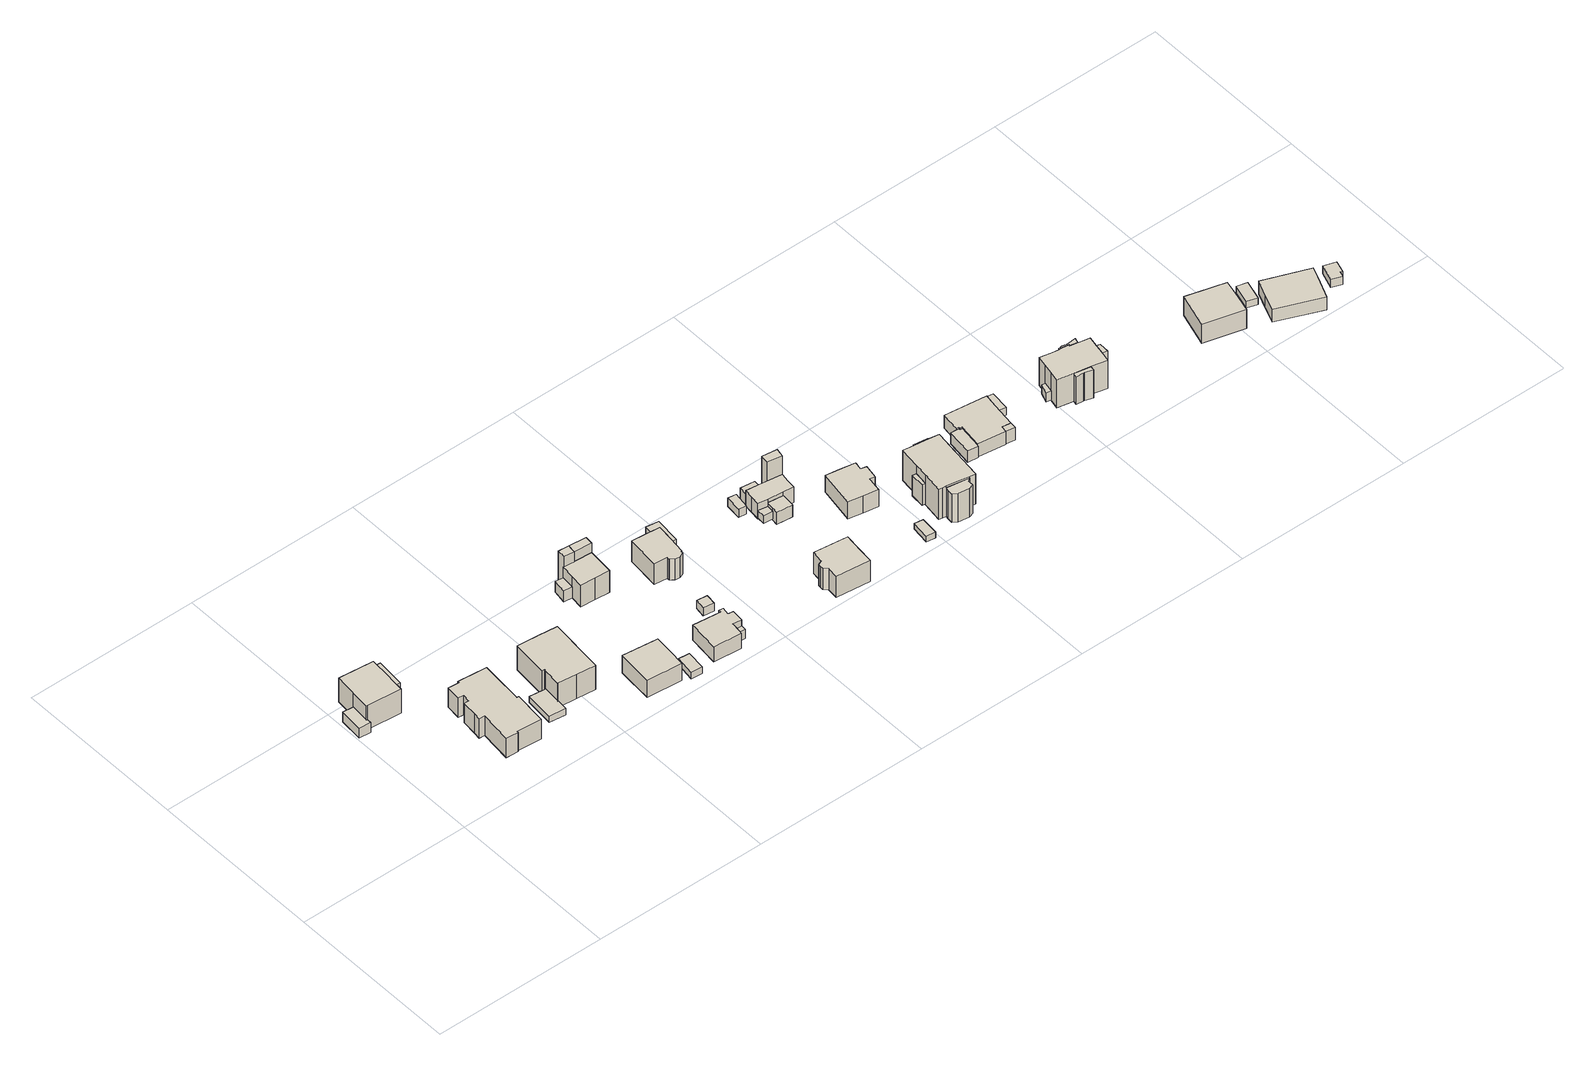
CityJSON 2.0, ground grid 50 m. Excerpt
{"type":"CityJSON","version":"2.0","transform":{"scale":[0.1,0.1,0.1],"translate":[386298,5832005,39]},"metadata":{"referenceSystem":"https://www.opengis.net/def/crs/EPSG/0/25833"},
"CityObjects":{
"building1":{"type":"Building","attributes":{"Gemeindeschluessel":"11000012","BezugspunktDach":"2200","function":"31001_2463","measuredHeight":3.26,"storeysAboveGround":1},"address":[{"country":"Germany","locality":"Berlin","thoroughfareNumber":"53 (1)","thoroughfareName":"Veltheimstraße"}],"geometry":[{"type":"Solid","lod":"1","boundaries":[[[[0,1,2,3,4,5]],[[6,7,8,9,10,11]],[[6,11,5,4]],[[7,6,4,3]],[[8,7,3,2]],[[9,8,2,1]],[[10,9,1,0]],[[11,10,0,5]]]]}]},
"building2":{"type":"Building","attributes":{"Gemeindeschluessel":"11000012","function":"31001_1010"},"address":[{"country":"Germany","locality":"Berlin","thoroughfareNumber":"53","thoroughfareName":"Veltheimstraße"}],"children":["building2-1","building2-2"]},
"building2-1":{"type":"BuildingPart","attributes":{"BezugspunktDach":"2200","measuredHeight":9.53,"storeysAboveGround":2},"parents":["building2"],"geometry":[{"type":"MultiSurface","lod":"1","boundaries":[[[12,13,14,15,16,17,18,19,20]],[[21,22,23,24,25,26,27,28,29]],[[21,29,20,19]],[[22,21,19,18]],[[23,22,18,17]],[[24,23,17,16]],[[30,31,24,16,15]],[[32,30,25,15,14]],[[27,26,14,13]],[[28,27,13,12]],[[29,28,12,20]],[[25,24,31,30]],[[26,25,30,32]]]}]},
"building2-2":{"type":"BuildingPart","attributes":{"BezugspunktDach":"2200","measuredHeight":6.26,"storeysAboveGround":2},"parents":["building2"],"geometry":[{"type":"MultiSurface","lod":"1","boundaries":[[[33,34,35,31,32]],[[24,36,37,38,26]],[[36,24,31,35]],[[37,36,35,34]],[[38,37,34,33]],[[26,38,33,32]],[[24,25,30,31]],[[26,32,30,25]]]}]},
"building3":{"type":"Building","attributes":{"Gemeindeschluessel":"11000012","BezugspunktDach":"2200","function":"31001_1010","measuredHeight":7.44,"storeysAboveGround":1},"address":[{"country":"Germany","locality":"Berlin","thoroughfareNumber":"55","thoroughfareName":"Veltheimstraße"}],"geometry":[{"type":"Solid","lod":"1","boundaries":[[[[39,40,41,42,43,44,45,46,47,48,49,50,51,52,53,54,55,56]],[[57,58,59,60,61,62,63,64,65,66,67,68,69,70,71,72,73,74]],[[57,74,56,55]],[[58,57,55,54]],[[59,58,54,53]],[[60,59,53,52]],[[61,60,52,51]],[[62,61,51,50]],[[63,62,50,49]],[[64,63,49,48]],[[65,64,48,47]],[[66,65,47,46]],[[67,66,46,45]],[[68,67,45,44]],[[69,68,44,43]],[[70,69,43,42]],[[71,70,42,41]],[[72,71,41,40]],[[73,72,40,39]],[[74,73,39,56]]]]}]},
"building4":{"type":"Building","attributes":{"Gemeindeschluessel":"11000012","BezugspunktDach":"2200","function":"31001_2463","measuredHeight":2,"storeysAboveGround":1},"address":[{"country":"Germany","locality":"Berlin","thoroughfareNumber":"57 (1)","thoroughfareName":"Veltheimstraße"}],"geometry":[{"type":"Solid","lod":"1","boundaries":[[[[75,76,77,78,79,80]],[[81,82,83,84,85,86]],[[81,86,80,79]],[[82,81,79,78]],[[83,82,78,77]],[[84,83,77,76]],[[85,84,76,75]],[[86,85,75,80]]]]}]},
"building5":{"type":"Building","attributes":{"Gemeindeschluessel":"11000012","BezugspunktDach":"2200","function":"31001_1010","measuredHeight":11.03,"storeysAboveGround":1},"address":[{"country":"Germany","locality":"Berlin","thoroughfareNumber":"57","thoroughfareName":"Veltheimstraße"}],"geometry":[{"type":"Solid","lod":"1","boundaries":[[[[87,88,89,90,91,92,93,94,95,96]],[[97,98,99,100,101,102,103,104,105,106]],[[97,106,96,95]],[[98,97,95,94]],[[99,98,94,93]],[[100,99,93,92]],[[101,100,92,91]],[[102,101,91,90]],[[103,102,90,89]],[[104,103,89,88]],[[105,104,88,87]],[[106,105,87,96]]]]}]},
"building6":{"type":"Building","attributes":{"Gemeindeschluessel":"11000012","BezugspunktDach":"2200","function":"31001_1010","measuredHeight":7.25,"storeysAboveGround":1},"address":[{"country":"Germany","locality":"Berlin","thoroughfareNumber":"59A","thoroughfareName":"Veltheimstraße"}],"geometry":[{"type":"Solid","lod":"1","boundaries":[[[[107,108,109,110,111]],[[112,113,114,115,116]],[[112,116,111,110]],[[113,112,110,109]],[[114,113,109,108]],[[115,114,108,107]],[[116,115,107,111]]]]}]},
"building7":{"type":"Building","attributes":{"Gemeindeschluessel":"11000012","BezugspunktDach":"2200","function":"31001_2463","measuredHeight":2.2,"storeysAboveGround":1},"address":[{"country":"Germany","locality":"Berlin","thoroughfareNumber":"59A (1)","thoroughfareName":"Veltheimstraße"}],"geometry":[{"type":"Solid","lod":"1","boundaries":[[[[117,118,119,120]],[[121,122,123,124]],[[121,124,120,119]],[[122,121,119,118]],[[123,122,118,117]],[[124,123,117,120]]]]}]},
"building8":{"type":"Building","attributes":{"Gemeindeschluessel":"11000012","BezugspunktDach":"2200","function":"31001_2723","measuredHeight":3.64,"storeysAboveGround":1},"address":[{"country":"Germany","locality":"Berlin","thoroughfareNumber":"59 (1)","thoroughfareName":"Veltheimstraße"}],"geometry":[{"type":"Solid","lod":"1","boundaries":[[[[125,126,127,128]],[[129,130,131,132]],[[129,132,128,127]],[[130,129,127,126]],[[131,130,126,125]],[[132,131,125,128]]]]}]},
"building9":{"type":"Building","attributes":{"Gemeindeschluessel":"11000012","BezugspunktDach":"2200","function":"31001_2723","measuredHeight":10.23,"storeysAboveGround":1},"address":[{"country":"Germany","locality":"Berlin","thoroughfareNumber":"59 (2)","thoroughfareName":"Veltheimstraße"}],"geometry":[{"type":"Solid","lod":"1","boundaries":[[[[133,134,135,136]],[[137,138,139,140]],[[137,140,136,135]],[[138,137,135,134]],[[139,138,134,133]],[[140,139,133,136]]]]}]},
"building10":{"type":"Building","attributes":{"Gemeindeschluessel":"11000012","BezugspunktDach":"2200","function":"31001_1010","measuredHeight":8.85,"storeysAboveGround":2},"address":[{"country":"Germany","locality":"Berlin","thoroughfareNumber":"59","thoroughfareName":"Veltheimstraße"}],"geometry":[{"type":"Solid","lod":"1","boundaries":[[[[141,142,143,144,145,146,147]],[[131,130,148,149,150,151,152]],[[131,152,147,146]],[[130,131,146,145]],[[148,130,145,144]],[[149,148,144,143]],[[150,149,143,142]],[[151,150,142,141]],[[152,151,141,147]]]]}]},
"building11":{"type":"Building","attributes":{"Gemeindeschluessel":"11000012","BezugspunktDach":"2200","function":"31001_1010","measuredHeight":7.14,"storeysAboveGround":1},"address":[{"country":"Germany","locality":"Berlin","thoroughfareNumber":"61","thoroughfareName":"Veltheimstraße"}],"geometry":[{"type":"Solid","lod":"1","boundaries":[[[[153,154,155,156,157,158,159,160,161,162,163]],[[164,165,166,167,168,169,170,171,172,173,174]],[[164,174,163,162]],[[165,164,162,161]],[[166,165,161,160]],[[167,166,160,159]],[[168,167,159,158]],[[169,168,158,157]],[[170,169,157,156]],[[171,170,156,155]],[[172,171,155,154]],[[173,172,154,153]],[[174,173,153,163]]]]}]},
"building12":{"type":"Building","attributes":{"Gemeindeschluessel":"11000012","BezugspunktDach":"2200","function":"31001_2723","measuredHeight":10.15,"storeysAboveGround":1},"address":[{"country":"Germany","locality":"Berlin","thoroughfareNumber":"59 (3)","thoroughfareName":"Veltheimstraße"}],"geometry":[{"type":"Solid","lod":"1","boundaries":[[[[175,176,134,133]],[[177,178,179,180]],[[177,180,133,134]],[[178,177,134,176]],[[179,178,176,175]],[[180,179,175,133]]]]}]},
"building13":{"type":"Building","attributes":{"Gemeindeschluessel":"11000012","BezugspunktDach":"2200","function":"51009_1610","measuredHeight":3,"storeysAboveGround":0},"address":[{"country":"Germany","locality":"Berlin"}],"geometry":[{"type":"Solid","lod":"1","boundaries":[[[[181,182,183,184]],[[171,170,185,172]],[[171,172,184,183]],[[170,171,183,182]],[[185,170,182,181]],[[172,185,181,184]]]]}]},
"building14":{"type":"Building","attributes":{"Gemeindeschluessel":"11000012","BezugspunktDach":"2200","function":"31001_2723","measuredHeight":2.68,"storeysAboveGround":1},"address":[{"country":"Germany","locality":"Berlin","thoroughfareNumber":"61 (1)","thoroughfareName":"Veltheimstraße"}],"geometry":[{"type":"Solid","lod":"1","boundaries":[[[[186,187,188,189]],[[190,191,192,193]],[[190,193,189,188]],[[191,190,188,187]],[[192,191,187,186]],[[193,192,186,189]]]]}]},
"building15":{"type":"Building","attributes":{"Gemeindeschluessel":"11000012","BezugspunktDach":"2200","function":"31001_1010","measuredHeight":9.45,"storeysAboveGround":1},"address":[{"country":"Germany","locality":"Berlin","thoroughfareNumber":"61A","thoroughfareName":"Veltheimstraße"}],"geometry":[{"type":"Solid","lod":"1","boundaries":[[[[194,195,196,197,198,199,200,201,202,203,204,205,206,207]],[[208,209,210,211,212,213,214,215,216,217,218,219,220,221]],[[208,221,207,206]],[[209,208,206,205]],[[210,209,205,204]],[[211,210,204,203]],[[212,211,203,202]],[[213,212,202,201]],[[214,213,201,200]],[[215,214,200,199]],[[216,215,199,198]],[[217,216,198,197]],[[218,217,197,196]],[[219,218,196,195]],[[220,219,195,194]],[[221,220,194,207]]]]}]},
"building16":{"type":"Building","attributes":{"Gemeindeschluessel":"11000012","BezugspunktDach":"2200","function":"31001_2463","measuredHeight":2.6,"storeysAboveGround":1},"address":[{"country":"Germany","locality":"Berlin","thoroughfareNumber":"61A (1)","thoroughfareName":"Veltheimstraße"}],"geometry":[{"type":"Solid","lod":"1","boundaries":[[[[222,223,224,225,226,227]],[[228,229,230,231,232,233]],[[228,233,227,226]],[[229,228,226,225]],[[230,229,225,224]],[[231,230,224,223]],[[232,231,223,222]],[[233,232,222,227]]]]}]},
"building17":{"type":"Building","attributes":{"Gemeindeschluessel":"11000012","BezugspunktDach":"2200","function":"31001_1010","measuredHeight":9.24,"storeysAboveGround":1},"address":[{"country":"Germany","locality":"Berlin","thoroughfareNumber":"65","thoroughfareName":"Veltheimstraße"}],"geometry":[{"type":"Solid","lod":"1","boundaries":[[[[234,235,236,237,238,239,240,241,242,243]],[[244,245,246,247,248,249,250,251,252,253]],[[244,253,243,242]],[[245,244,242,241]],[[246,245,241,240]],[[247,246,240,239]],[[248,247,239,238]],[[249,248,238,237]],[[250,249,237,236]],[[251,250,236,235]],[[252,251,235,234]],[[253,252,234,243]]]]}]},
"building18":{"type":"Building","attributes":{"Gemeindeschluessel":"11000012","BezugspunktDach":"2200","function":"31001_2463","measuredHeight":3.07,"storeysAboveGround":1},"address":[{"country":"Germany","locality":"Berlin","thoroughfareNumber":"65A (1)","thoroughfareName":"Veltheimstraße"}],"geometry":[{"type":"Solid","lod":"1","boundaries":[[[[254,255,256,257]],[[258,259,260,261]],[[258,261,257,256]],[[259,258,256,255]],[[260,259,255,254]],[[261,260,254,257]]]]}]},
"building19":{"type":"Building","attributes":{"Gemeindeschluessel":"11000012","BezugspunktDach":"2200","function":"51009_1610","measuredHeight":2.51,"storeysAboveGround":0},"address":[{"country":"Germany","locality":"Berlin"}],"geometry":[{"type":"Solid","lod":"1","boundaries":[[[[262,263,264,265]],[[266,267,268,269]],[[266,269,265,264]],[[267,266,264,263]],[[268,267,263,262]],[[269,268,262,265]]]]}]},
"building20":{"type":"Building","attributes":{"Gemeindeschluessel":"11000012","function":"31001_1010"},"address":[{"country":"Germany","locality":"Berlin","thoroughfareNumber":"65A","thoroughfareName":"Veltheimstraße"}],"children":["building20-1","building20-2","building20-3"]},
"building20-1":{"type":"BuildingPart","attributes":{"BezugspunktDach":"2200","measuredHeight":6.19,"storeysAboveGround":1},"parents":["building20"],"geometry":[{"type":"MultiSurface","lod":"1","boundaries":[[[270,271,272,273,274,275,276,277,278,279,280]],[[281,282,283,284,285,286,287,288,289,290,291]],[[281,291,280,279]],[[282,281,279,278]],[[292,293,278,277]],[[284,283,277,276]],[[285,284,276,275]],[[286,285,275,274]],[[287,286,274,273]],[[288,287,273,272]],[[294,295,272,271]],[[290,289,271,270]],[[291,290,270,280]],[[283,282,293,292]],[[289,288,295,294]]]}]},
"building20-2":{"type":"BuildingPart","attributes":{"BezugspunktDach":"2200","measuredHeight":4.04,"storeysAboveGround":1},"parents":["building20"],"geometry":[{"type":"Solid","lod":"1","boundaries":[[[[296,295,294,297,298,299]],[[300,290,289,288,301,302]],[[300,302,299,298]],[[290,300,298,297]],[[289,290,297,294]],[[301,288,295,296]],[[302,301,296,299]],[[288,289,294,295]]]]}]},
"building20-3":{"type":"BuildingPart","attributes":{"BezugspunktDach":"2200","measuredHeight":4.04,"storeysAboveGround":1},"parents":["building20"],"geometry":[{"type":"Solid","lod":"1","boundaries":[[[[292,303,304,293]],[[305,306,283,282]],[[305,282,293,304]],[[306,305,304,303]],[[283,306,303,292]],[[282,283,292,293]]]]}]},
"building21":{"type":"Building","attributes":{"Gemeindeschluessel":"11000012","BezugspunktDach":"2200","function":"31001_2723","measuredHeight":11.27,"storeysAboveGround":1},"address":[{"country":"Germany","locality":"Berlin","thoroughfareNumber":"65A (2)","thoroughfareName":"Veltheimstraße"}],"geometry":[{"type":"Solid","lod":"1","boundaries":[[[[307,308,309,310]],[[311,312,285,284]],[[311,284,310,309]],[[312,311,309,308]],[[285,312,308,307]],[[284,285,307,310]]]]}]},
"building22":{"type":"Building","attributes":{"Gemeindeschluessel":"11000012","BezugspunktDach":"2200","function":"31001_2463","measuredHeight":1.89,"storeysAboveGround":1},"address":[{"country":"Germany","locality":"Berlin","thoroughfareNumber":"67 (1)","thoroughfareName":"Veltheimstraße"}],"geometry":[{"type":"Solid","lod":"1","boundaries":[[[[313,314,315,316]],[[317,318,319,320]],[[317,320,316,315]],[[318,317,315,314]],[[319,318,314,313]],[[320,319,313,316]]]]}]},
"building23":{"type":"Building","attributes":{"Gemeindeschluessel":"11000012","BezugspunktDach":"2200","function":"31001_1010","measuredHeight":8.2,"storeysAboveGround":1},"address":[{"country":"Germany","locality":"Berlin","thoroughfareNumber":"67","thoroughfareName":"Veltheimstraße"}],"geometry":[{"type":"Solid","lod":"1","boundaries":[[[[321,322,323,324,325,326,327,328,329,330,331]],[[332,333,334,335,336,337,338,339,340,341,342]],[[332,342,331,330]],[[333,332,330,329]],[[334,333,329,328]],[[335,334,328,327]],[[336,335,327,326]],[[337,336,326,325]],[[338,337,325,324]],[[339,338,324,323]],[[340,339,323,322]],[[341,340,322,321]],[[342,341,321,331]]]]}]},
"building24":{"type":"Building","attributes":{"Gemeindeschluessel":"11000012","BezugspunktDach":"2200","function":"51009_1610","measuredHeight":3,"storeysAboveGround":0},"address":[{"country":"Germany","locality":"Berlin"}],"geometry":[{"type":"Solid","lod":"1","boundaries":[[[[343,344,345,346]],[[347,348,349,350]],[[347,350,346,345]],[[348,347,345,344]],[[349,348,344,343]],[[350,349,343,346]]]]}]},
"building25":{"type":"Building","attributes":{"Gemeindeschluessel":"11000012","function":"31001_1010"},"address":[{"country":"Germany","locality":"Berlin","thoroughfareNumber":"69","thoroughfareName":"Veltheimstraße"}],"children":["building25-1","building25-2","building25-3","building25-4","building25-5"]},
"building25-1":{"type":"BuildingPart","attributes":{"BezugspunktDach":"2200","measuredHeight":10.63,"storeysAboveGround":2},"parents":["building25"],"geometry":[{"type":"MultiSurface","lod":"1","boundaries":[[[351,352,353,354,355,356,357,358,359,360,361,362,363]],[[364,365,366,367,368,369,370,371,372,373,374,375,376]],[[364,376,363,362]],[[377,378,362,361]],[[365,364,379,380]],[[366,365,361,360]],[[367,366,360,359]],[[368,367,381,382,383,384,359,358]],[[369,368,358,357]],[[370,369,357,356]],[[385,386,387,388,371,370,356,355]],[[372,371,355,354]],[[373,372,354,353]],[[389,390,353,352]],[[375,374,352,351]],[[376,375,351,363]],[[380,379,378,377]],[[384,383,382,381]],[[374,373,390,389]]]}]},
"building25-2":{"type":"BuildingPart","attributes":{"BezugspunktDach":"2200","measuredHeight":9.51,"storeysAboveGround":2},"parents":["building25"],"geometry":[{"type":"MultiSurface","lod":"1","boundaries":[[[391,392,393,394,390,389,395,396]],[[397,374,373,398,399,400,401,402]],[[397,402,396,395]],[[374,397,395,389]],[[398,373,390,394]],[[399,398,394,393]],[[400,399,393,392]],[[401,400,392,391]],[[402,401,391,396]],[[373,374,403,389,390]]]}]},
"building25-3":{"type":"BuildingPart","attributes":{"BezugspunktDach":"2200","measuredHeight":6.3,"storeysAboveGround":2},"parents":["building25"],"geometry":[{"type":"Solid","lod":"1","boundaries":[[[[404,405,386,385]],[[387,406,407,388]],[[406,387,386,405]],[[407,406,405,404]],[[388,407,404,385]],[[387,388,385,386]]]]}]},
"building25-4":{"type":"BuildingPart","attributes":{"BezugspunktDach":"2200","measuredHeight":6.77,"storeysAboveGround":2},"parents":["building25"],"geometry":[{"type":"MultiSurface","lod":"1","boundaries":[[[378,377,408,409]],[[410,380,379,411]],[[410,411,409,408]],[[380,410,408,377]],[[411,379,378,409]],[[412,379,380,377,378]]]}]},
"building25-5":{"type":"BuildingPart","attributes":{"BezugspunktDach":"2200","measuredHeight":8.93,"storeysAboveGround":2},"parents":["building25"],"geometry":[{"type":"Solid","lod":"1","boundaries":[[[[383,413,414,384]],[[415,416,382,381]],[[415,381,384,414]],[[416,415,414,413]],[[382,416,413,383]],[[382,383,384,381]]]]}]},
"building26":{"type":"Building","attributes":{"Gemeindeschluessel":"11000012","BezugspunktDach":"2200","function":"51009_1610","measuredHeight":3.7,"storeysAboveGround":0},"address":[{"country":"Germany","locality":"Berlin"}],"geometry":[{"type":"Solid","lod":"1","boundaries":[[[[417,418,419,420,421,422,423,424]],[[425,426,427,428,429,430,431,432]],[[425,432,424,423]],[[426,425,423,422]],[[427,426,422,421]],[[428,427,421,420]],[[429,428,420,419]],[[430,429,419,418]],[[431,430,418,417]],[[432,431,417,424]]]]}]},
"building27":{"type":"Building","attributes":{"Gemeindeschluessel":"11000012","BezugspunktDach":"2200","function":"31001_1010","measuredHeight":4.26,"storeysAboveGround":1},"address":[{"country":"Germany","locality":"Berlin","thoroughfareNumber":"71A","thoroughfareName":"Veltheimstraße"}],"geometry":[{"type":"Solid","lod":"1","boundaries":[[[[433,434,435,436,437,438,439,440,441,442,443]],[[444,445,446,447,448,449,450,451,452,453,454]],[[444,454,443,442]],[[445,444,442,441]],[[446,445,441,440]],[[447,446,440,439]],[[448,447,439,438]],[[449,448,438,437]],[[450,449,437,436]],[[451,450,436,435]],[[452,451,435,434]],[[453,452,434,433]],[[454,453,433,443]]]]}]},
"building28":{"type":"Building","attributes":{"Gemeindeschluessel":"11000012","BezugspunktDach":"2200","function":"51009_1610","measuredHeight":4.23,"storeysAboveGround":0},"address":[{"country":"Germany","locality":"Berlin"}],"geometry":[{"type":"Solid","lod":"1","boundaries":[[[[455,439,438,437]],[[456,457,458,459]],[[456,459,437,438]],[[457,456,438,439]],[[458,457,439,455]],[[459,458,455,437]]]]}]},
"building29":{"type":"Building","attributes":{"Gemeindeschluessel":"11000012","BezugspunktDach":"2200","function":"31001_2463","measuredHeight":2.43,"storeysAboveGround":1},"address":[{"country":"Germany","locality":"Berlin","thoroughfareNumber":"71A (1)","thoroughfareName":"Veltheimstraße"}],"geometry":[{"type":"Solid","lod":"1","boundaries":[[[[460,461,462,463,464]],[[465,466,467,468,469]],[[465,469,464,463]],[[466,465,463,462]],[[467,466,462,461]],[[468,467,461,460]],[[469,468,460,464]]]]}]},
"building30":{"type":"Building","attributes":{"Gemeindeschluessel":"11000012","function":"31001_1010"},"address":[{"country":"Germany","locality":"Berlin","thoroughfareNumber":"17","thoroughfareName":"Elsestraße"}],"children":["building30-1","building30-2","building30-3","building30-4","building30-5","building30-6"]},
"building30-1":{"type":"BuildingPart","attributes":{"BezugspunktDach":"2200","measuredHeight":9.25,"storeysAboveGround":3},"parents":["building30"],"geometry":[{"type":"MultiSurface","lod":"1","boundaries":[[[470,471,472,473,474,475,476,477,478,479,480,481,482,483,484,485,486,487,488,489]],[[490,491,492,493,494,495,496,497,498,499,500,501,502,503,504,505,506,507,508,509]],[[490,509,489,488]],[[491,490,488,487]],[[492,491,487,486]],[[493,492,486,485]],[[510,511,512,513,494,493,485,484]],[[495,494,513,514,515,510,484,483]],[[516,517,515,514,518,496,495,483,482]],[[497,496,482,481]],[[498,497,481,480]],[[499,498,480,479]],[[500,499,519,520]],[[501,500,478,520,521]],[[502,501,477,521,522]],[[503,502,476,475]],[[504,503,475,474]],[[505,504,474,523,524]],[[506,505,473,472]],[[507,506,472,471]],[[509,508,470,489]],[[513,512,511,510]],[[510,515,514,513]],[[518,514,515,517,516]],[[520,519,479,478]],[[521,520,478,477]],[[522,521,477,476,525]],[[523,474,473,524]],[[508,507,471,470]]]}]},
"building30-2":{"type":"BuildingPart","attributes":{"BezugspunktDach":"2200","measuredHeight":3,"storeysAboveGround":3},"parents":["building30"],"geometry":[{"type":"Solid","lod":"1","boundaries":[[[[526,527,528,529]],[[530,531,532,533]],[[530,533,529,528]],[[531,530,528,527]],[[533,532,526,529]],[[531,527,526,532]]]]}]},
"building30-3":{"type":"BuildingPart","attributes":{"BezugspunktDach":"2200","measuredHeight":8.95,"storeysAboveGround":3},"parents":["building30"],"geometry":[{"type":"Solid","lod":"1","boundaries":[[[[534,535,474,473]],[[523,536,537,524]],[[536,523,474,535]],[[537,536,535,534]],[[524,537,534,473]],[[524,473,474,523]]]]}]},
"building30-4":{"type":"BuildingPart","attributes":{"BezugspunktDach":"2200","measuredHeight":8.9,"storeysAboveGround":3},"parents":["building30"],"geometry":[{"type":"MultiSurface","lod":"1","boundaries":[[[538,539,540,541,542,543]],[[544,522,521,520,519,545]],[[544,545,543,542]],[[522,544,542,541]],[[521,477,476,522,541,540]],[[520,478,477,521,540,539]],[[479,478,539,538]],[[545,519,538,543]],[[522,476,477,521]],[[521,477,478,520]],[[519,520,478,479]]]}]},
"building30-5":{"type":"BuildingPart","attributes":{"BezugspunktDach":"2200","measuredHeight":3,"storeysAboveGround":3},"parents":["building30"],"geometry":[{"type":"MultiSurface","lod":"1","boundaries":[[[510,515,517,546,547,548,511]],[[549,550,551,518,514,513,512]],[[549,512,511,548]],[[550,549,548,547]],[[551,550,547,546]],[[518,551,546,517]],[[518,517,515,514]],[[513,514,515,510]],[[512,513,510,511,552]]]}]},
"building30-6":{"type":"BuildingPart","attributes":{"BezugspunktDach":"2200","measuredHeight":9.25,"storeysAboveGround":3},"parents":["building30"],"geometry":[{"type":"Solid","lod":"1","boundaries":[[[[553,554,555,471,470,556]],[[508,507,557,558,559,560]],[[508,560,556,470]],[[557,507,471,555]],[[558,557,555,554]],[[559,558,554,553]],[[560,559,553,556]],[[507,508,470,471]]]]}]},
"building31":{"type":"Building","attributes":{"Gemeindeschluessel":"11000012","BezugspunktDach":"2200","function":"51009_1610","measuredHeight":8.93,"storeysAboveGround":0},"address":[{"country":"Germany","locality":"Berlin"}],"geometry":[{"type":"Solid","lod":"1","boundaries":[[[[538,543,561,562,563,564,565,566]],[[567,518,551,568,569,545,519,570]],[[567,570,566,565]],[[518,567,565,564]],[[551,518,564,563]],[[568,551,563,562]],[[569,568,562,561]],[[545,569,561,543]],[[519,545,543,538]],[[570,519,538,566]]]]}]},
"building32":{"type":"Building","attributes":{"Gemeindeschluessel":"11000012","BezugspunktDach":"2200","function":"31001_1010","measuredHeight":8.05,"storeysAboveGround":1},"address":[{"country":"Germany","locality":"Berlin","thoroughfareNumber":"16C","thoroughfareName":"Elsestraße"}],"geometry":[{"type":"Solid","lod":"1","boundaries":[[[[571,572,573,574,575]],[[576,577,578,579,580]],[[576,580,575,574]],[[577,576,574,573]],[[578,577,573,572]],[[579,578,572,571]],[[580,579,571,575]]]]}]},
"building33":{"type":"Building","attributes":{"Gemeindeschluessel":"11000012","BezugspunktDach":"2200","function":"31001_2463","measuredHeight":2.15,"storeysAboveGround":1},"address":[{"country":"Germany","locality":"Berlin","thoroughfareNumber":"77A (1)","thoroughfareName":"Veltheimstraße"}],"geometry":[{"type":"Solid","lod":"1","boundaries":[[[[581,582,583,584]],[[585,586,587,588]],[[585,588,584,583]],[[586,585,583,582]],[[587,586,582,581]],[[588,587,581,584]]]]}]},
"building34":{"type":"Building","attributes":{"Gemeindeschluessel":"11000012","BezugspunktDach":"2200","function":"31001_1010","measuredHeight":5.29,"storeysAboveGround":1},"address":[{"country":"Germany","locality":"Berlin","thoroughfareNumber":"77A","thoroughfareName":"Veltheimstraße"}],"geometry":[{"type":"Solid","lod":"1","boundaries":[[[[589,590,591,592,593,594]],[[595,596,597,598,599,600]],[[595,600,594,593]],[[596,595,593,592]],[[597,596,592,591]],[[598,597,591,590]],[[599,598,590,589]],[[600,599,589,594]]]]}]},
"building35":{"type":"Building","attributes":{"Gemeindeschluessel":"11000012","BezugspunktDach":"2200","function":"31001_2723","measuredHeight":2.62,"storeysAboveGround":1},"address":[{"country":"Germany","locality":"Berlin","thoroughfareNumber":"79A (1)","thoroughfareName":"Veltheimstraße"}],"geometry":[{"type":"Solid","lod":"1","boundaries":[[[[601,602,603,604,605,606]],[[607,608,609,610,611,612]],[[607,612,606,605]],[[608,607,605,604]],[[609,608,604,603]],[[610,609,603,602]],[[611,610,602,601]],[[612,611,601,606]]]]}]}
},
"vertices":[
[35,385,47],[36,397,47],[33,398,47],[38,452,47],[8,455,47],[2,388,47],[8,455,14],[38,452,14],[33,398,14],[36,397,14],[35,385,14],[2,388,14],
[36,397,94],[133,388,94],[136,421,94],[139,445,94],[144,503,94],[44,513,94],[39,455,94],[38,452,94],[33,398,94],[38,452,15],[39,455,15],[44,513,15],[144,503,15],[139,445,15],[136,421,15],[133,388,15],[36,397,15],[33,398,15],[139,445,77],[144,503,77],[136,421,77],
[156,419,77],[158,437,77],[164,501,77],[164,501,15],[158,437,15],[156,419,15],
[231,197,85],[221,106,85],[256,104,85],[256,107,85],[326,101,85],[336,195,85],[330,196,85],[331,208,85],[341,320,85],[258,328,85],[258,323,85],[227,326,85],[223,284,85],[238,283,85],[236,261,85],[222,262,85],[217,218,85],[215,198,85],[217,218,21],[222,262,21],[236,261,21],[238,283,21],[223,284,21],[227,326,21],[258,323,21],[258,328,21],[341,320,21],[331,208,21],[330,196,21],[336,195,21],[326,101,21],[256,107,21],[256,104,21],[221,106,21],[231,197,21],[215,198,21],
[417,118,51],[420,150,51],[419,150,51],[424,200,51],[378,206,51],[370,124,51],[378,206,31],[424,200,31],[419,150,31],[420,150,31],[417,118,31],[370,124,31],
[425,206,110],[424,200,110],[419,150,110],[420,150,110],[473,144,110],[527,139,110],[543,298,110],[489,304,110],[428,310,110],[418,206,110],[428,310,30],[489,304,30],[543,298,30],[527,139,30],[473,144,30],[420,150,30],[419,150,30],[424,200,30],[425,206,30],[418,206,30],
[702,28,89],[707,78,89],[712,128,89],[611,140,89],[602,37,89],[611,140,31],[712,128,31],[707,78,31],[702,28,31],[602,37,31],
[760,21,45],[766,76,45],[736,79,45],[728,24,45],[736,79,23],[766,76,23],[760,21,23],[728,24,23],
[683,409,70],[687,447,70],[665,450,70],[659,412,70],[665,450,34],[687,447,34],[683,409,34],[659,412,34],
[719,444,138],[722,468,138],[692,470,138],[691,447,138],[692,470,35],[722,468,35],[719,444,35],[691,447,35],
[721,369,106],[763,366,106],[770,440,106],[728,443,106],[687,447,106],[683,409,106],[679,372,106],[728,443,34],[770,440,34],[763,366,34],[721,369,34],[679,372,34],
[882,22,79],[885,43,79],[887,59,79],[912,57,79],[915,91,79],[900,93,79],[904,115,79],[891,116,79],[891,109,79],[812,118,79],[802,30,79],[812,118,29],[891,109,29],[891,116,29],[904,115,29],[900,93,29],[915,91,29],[912,57,29],[887,59,29],[885,43,29],[882,22,29],[802,30,29],
[770,440,138],[772,463,138],[722,468,36],[772,463,36],[770,440,36],[719,444,36],
[911,42,59],[912,57,59],[887,59,59],[885,43,59],[911,42,29],
[914,160,56],[918,190,56],[888,194,56],[883,164,56],[888,194,30],[918,190,30],[914,160,30],[883,164,30],
[900,315,101],[899,308,101],[901,307,101],[911,299,101],[925,297,101],[938,303,101],[938,310,101],[941,310,101],[950,384,101],[952,404,101],[949,405,101],[912,409,101],[872,413,101],[862,319,101],[872,413,32],[912,409,32],[949,405,32],[952,404,32],[950,384,32],[941,310,32],[938,310,32],[938,303,32],[925,297,32],[911,299,32],[901,307,32],[899,308,32],[900,315,32],[862,319,32],
[952,404,60],[950,384,60],[983,380,60],[991,454,60],[955,459,60],[949,405,60],[955,459,33],[991,454,33],[983,380,33],[950,384,33],[952,404,33],[949,405,33],
[1174,45,92],[1171,14,92],[1267,3,92],[1272,51,92],[1278,99,92],[1182,111,92],[1178,77,92],[1165,71,92],[1164,64,92],[1163,55,92],[1164,64,22],[1165,71,22],[1178,77,22],[1182,111,22],[1278,99,22],[1272,51,22],[1267,3,22],[1171,14,22],[1174,45,22],[1163,55,22],
[1185,361,58],[1192,407,58],[1168,410,58],[1163,364,58],[1168,410,31],[1192,407,31],[1185,361,31],[1163,364,31],
[1222,308,55],[1225,329,55],[1198,334,55],[1196,310,55],[1198,334,30],[1225,329,30],[1222,308,30],[1196,310,30],
[1225,329,78],[1225,330,78],[1269,325,78],[1299,321,78],[1302,347,78],[1306,372,78],[1265,378,78],[1246,381,78],[1204,386,78],[1201,360,78],[1198,334,78],[1201,360,27],[1204,386,27],[1246,381,27],[1265,378,27],[1306,372,27],[1302,347,27],[1299,321,27],[1269,325,27],[1225,330,27],[1225,329,27],[1198,334,27],[1246,381,67],[1204,386,67],[1225,330,67],[1269,325,67],
[1265,286,67],[1225,329,67],[1222,308,67],[1220,291,67],[1222,308,27],[1265,286,27],[1220,291,27],
[1248,405,67],[1207,410,67],[1207,410,27],[1248,405,27],
[1306,372,140],[1310,396,140],[1268,402,140],[1265,378,140],[1268,402,27],[1310,396,27],
[1484,19,37],[1489,70,37],[1465,74,37],[1458,22,37],[1465,74,18],[1489,70,18],[1484,19,18],[1458,22,18],
[1403,189,81],[1445,182,81],[1452,224,81],[1467,221,81],[1474,260,81],[1458,264,81],[1461,282,81],[1462,287,81],[1421,294,81],[1380,301,81],[1362,197,81],[1380,301,25],[1421,294,25],[1462,287,25],[1461,282,25],[1458,264,25],[1474,260,25],[1467,221,25],[1452,224,25],[1445,182,25],[1403,189,25],[1362,197,25],
[1474,260,57],[1477,278,57],[1461,282,57],[1458,264,57],[1461,282,27],[1477,278,27],[1474,260,27],[1458,264,27],
[1545,64,112],[1555,63,112],[1619,53,112],[1635,50,112],[1643,108,112],[1648,150,112],[1656,208,112],[1625,213,112],[1587,218,112],[1555,223,112],[1547,163,112],[1542,124,112],[1534,66,112],[1542,124,12],[1547,163,12],[1555,223,12],[1587,218,12],[1625,213,12],[1656,208,12],[1648,150,12],[1643,108,12],[1635,50,12],[1619,53,12],[1555,63,12],[1545,64,12],[1534,66,12],[1547,163,84],[1542,124,84],[1542,124,16],[1547,163,16],[1587,218,21],[1625,213,21],[1625,213,110],[1587,218,110],[1643,108,83],[1648,150,83],[1648,150,20],[1643,108,20],[1555,63,107],[1619,53,107],
[1564,30,107],[1595,25,107],[1609,30,107],[1609,44,107],[1553,53,107],[1551,39,107],[1553,53,12],[1609,44,12],[1609,30,12],[1595,25,12],[1564,30,12],[1551,39,12],[1555,63,62],
[1653,107,83],[1657,147,83],[1657,147,20],[1653,107,20],
[1536,165,84],[1532,125,84],[1536,165,16],[1532,125,16],[1542,124,46],
[1627,217,110],[1587,223,110],[1587,223,21],[1627,217,21],
[1737,160,57],[1738,163,57],[1747,231,57],[1740,231,57],[1740,235,57],[1732,236,57],[1717,237,57],[1707,164,57],[1717,237,20],[1732,236,20],[1740,235,20],[1740,231,20],[1747,231,20],[1738,163,20],[1737,160,20],[1707,164,20],
[1740,235,62],[1740,231,62],[1747,231,62],[1738,163,62],[1816,152,62],[1819,171,62],[1844,167,62],[1853,234,62],[1859,274,62],[1740,289,62],[1732,236,62],[1740,289,19],[1859,274,19],[1853,234,19],[1844,167,19],[1819,171,19],[1816,152,19],[1738,163,19],[1747,231,19],[1740,231,19],[1740,235,19],[1732,236,19],
[1842,148,62],[1819,171,20],[1844,167,20],[1842,148,20],[1816,152,20],
[1882,229,43],[1889,284,43],[1861,289,43],[1859,274,43],[1853,234,43],[1859,274,18],[1861,289,18],[1889,284,18],[1882,229,18],[1853,234,18],
[2040,167,103],[2085,158,103],[2130,148,103],[2136,175,103],[2141,204,103],[2147,233,103],[2114,240,103],[2093,244,103],[2094,248,103],[2091,248,103],[2071,251,103],[2071,252,103],[2071,253,103],[2067,254,103],[2067,250,103],[2045,254,103],[2012,261,103],[2007,232,103],[2001,203,103],[1995,176,103],[2001,203,10],[2007,232,10],[2012,261,10],[2045,254,10],[2067,250,10],[2067,254,10],[2071,253,10],[2071,252,10],[2071,251,10],[2091,248,10],[2094,248,10],[2093,244,10],[2114,240,10],[2147,233,10],[2141,204,10],[2136,175,10],[2130,148,10],[2085,158,10],[2040,167,10],[1995,176,10],[2067,250,45],[2045,254,45],[2045,254,15],[2067,250,15],[2067,254,15],[2067,254,45],[2071,253,30],[2071,253,45],[2071,253,15],[2091,248,15],[2094,248,15],[2093,244,15],[2114,240,15],[2141,204,13],[2136,175,13],[2114,240,45],
[2001,203,42],[2007,232,42],[1997,234,42],[1987,206,42],[1997,234,12],[2007,232,12],[2001,203,12],[1987,206,12],
[2150,172,103],[2152,201,103],[2152,201,13],[2150,172,13],
[2091,248,104],[2094,248,104],[2093,244,104],[2114,240,104],[2118,254,104],[2090,252,104],[2118,254,15],[2090,252,15],
[2072,254,45],[2072,257,45],[2049,268,45],[2049,268,15],[2072,257,15],[2072,254,15],[2045,254,41],
[2059,153,103],[2062,152,103],[2083,145,103],[2037,154,103],[2083,145,10],[2062,152,10],[2059,153,10],[2037,154,10],
[2085,253,104],[2077,255,104],[2072,254,104],[2071,253,104],[2071,252,104],[2071,251,104],[2071,252,15],[2077,255,15],[2085,253,15],[2071,251,15],
[2512,89,74],[2525,139,74],[2537,189,74],[2427,219,74],[2398,119,74],[2427,219,12],[2537,189,12],[2525,139,12],[2512,89,12],[2398,119,12],
[2585,133,34],[2600,189,34],[2571,197,34],[2556,142,34],[2571,197,12],[2600,189,12],[2585,133,12],[2556,142,12],
[2698,14,54],[2718,62,54],[2738,110,54],[2610,160,54],[2591,113,54],[2572,66,54],[2591,113,12],[2610,160,12],[2738,110,12],[2718,62,12],[2698,14,12],[2572,66,12],
[2785,57,35],[2790,73,35],[2796,71,35],[2806,105,35],[2772,116,35],[2756,68,35],[2772,116,9],[2806,105,9],[2796,71,9],[2790,73,9],[2785,57,9],[2756,68,9]
]}
